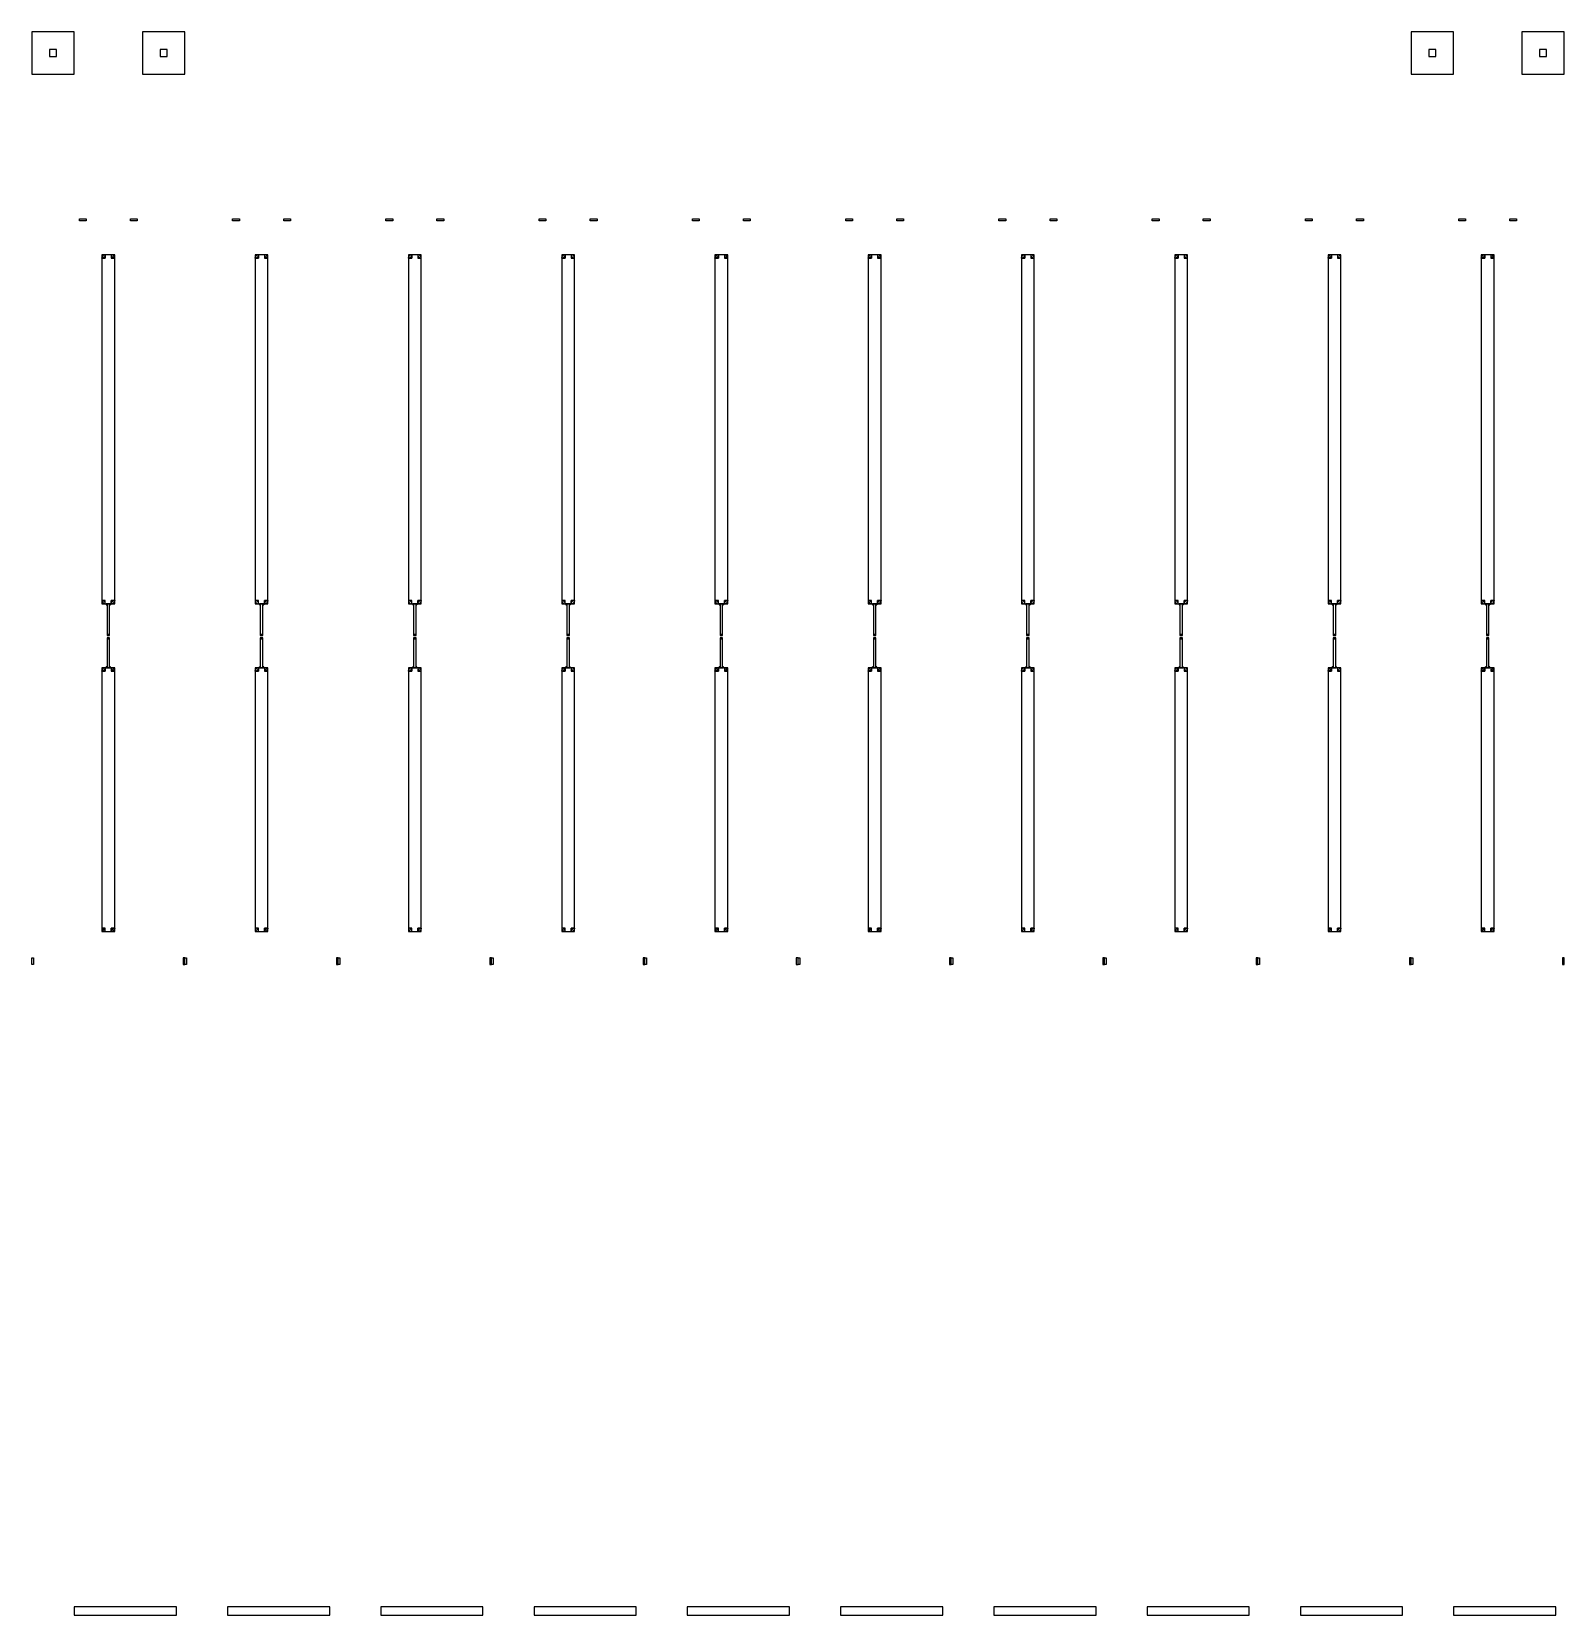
# Model space of a CAD drawing. Extents: x -50899 to 50899, y -48295 to 50898.
# Drawn here: x -27900 to -9900, y -29475 to -10875 of the extents above; entities that cross this region are included whole.
import ezdxf

# ---------------------------------------------------------------- set-up
doc = ezdxf.new("R2010")
doc.units = 0

# ---------------------------------------------------------------- blocks, each defined once
blk = doc.blocks.new('A')
for points in [[(-100, 28250), (-100, 27750), (400, 27750), (400, 28250), (-100, 28250)], [(1200, 28250), (1200, 27750), (1700, 27750), (1700, 28250), (1200, 28250)], [(110, 28040), (110, 27960), (190, 27960), (190, 28040), (110, 28040)], [(1410, 28040), (1410, 27960), (1490, 27960), (1490, 28040), (1410, 28040)], [(460, 26050), (540, 26050), (540, 26030), (460, 26030), (460, 26050)], [(1060, 26050), (1140, 26050), (1140, 26030), (1060, 26030), (1060, 26050)], [(725, 25630), (725, 21530), (875, 21530), (875, 25630), (725, 25630)], [(725, 25630), (725, 25590), (765, 25590), (765, 25630), (725, 25630)], [(725, 25590), (730, 25610), (745, 25625), (765, 25630), (765, 25610), (755, 25607), (748, 25600), (745, 25590), (725, 25590)], [(745, 25590), (748, 25600), (755, 25607), (765, 25610), (765, 25590), (765, 25590), (765, 25590), (765, 25590), (745, 25590)], [(835, 25630), (835, 25590), (875, 25590), (875, 25630), (835, 25630)], [(875, 25590), (870, 25610), (855, 25625), (835, 25630), (835, 25610), (845, 25607), (852, 25600), (855, 25590), (875, 25590)], [(855, 25590), (852, 25600), (845, 25607), (835, 25610), (835, 25590), (835, 25590), (835, 25590), (835, 25590), (855, 25590)], [(765, 21530), (765, 21570), (725, 21570), (725, 21530), (765, 21530)], [(725, 21570), (730, 21550), (745, 21535), (765, 21530), (765, 21550), (755, 21553), (748, 21560), (745, 21570), (725, 21570)], [(745, 21570), (748, 21560), (755, 21553), (765, 21550), (765, 21570), (765, 21570), (765, 21570), (765, 21570), (745, 21570)], [(775, 21530), (775, 21520), (785, 21520), (785, 21530), (775, 21530)], [(785, 21520), (784, 21525), (780, 21529), (775, 21530), (775, 21525), (777, 21524), (779, 21522), (780, 21520), (785, 21520)], [(780, 21520), (779, 21522), (777, 21524), (775, 21525), (775, 21520), (775, 21520), (775, 21520), (775, 21520), (780, 21520)], [(785, 21530), (785, 21160), (815, 21160), (815, 21530), (785, 21530)], [(815, 21530), (815, 21520), (825, 21520), (825, 21530), (815, 21530)], [(815, 21520), (816, 21525), (820, 21529), (825, 21530), (825, 21525), (822, 21524), (821, 21522), (820, 21520), (815, 21520)], [(820, 21520), (821, 21522), (822, 21524), (825, 21525), (825, 21520), (825, 21520), (825, 21520), (825, 21520), (820, 21520)], [(875, 21530), (875, 21570), (835, 21570), (835, 21530), (875, 21530)], [(875, 21570), (870, 21550), (855, 21535), (835, 21530), (835, 21550), (845, 21553), (852, 21560), (855, 21570), (875, 21570)], [(855, 21570), (852, 21560), (845, 21553), (835, 21550), (835, 21570), (835, 21570), (835, 21570), (835, 21570), (855, 21570)], [(785, 21130), (785, 20780), (815, 20780), (815, 21130), (785, 21130)], [(807, 21165), (807, 21170), (792, 21170), (792, 21165), (807, 21165)], [(792, 21125), (792, 21120), (807, 21120), (807, 21125), (792, 21125)], [(802, 21160), (802, 21165), (797, 21165), (797, 21160), (802, 21160)], [(797, 21130), (797, 21125), (802, 21125), (802, 21130), (797, 21130)], [(725, 20780), (725, 17680), (875, 17680), (875, 20780), (725, 20780)], [(725, 20780), (725, 20740), (765, 20740), (765, 20780), (725, 20780)], [(725, 20740), (730, 20760), (745, 20775), (765, 20780), (765, 20760), (755, 20757), (748, 20750), (745, 20740), (725, 20740)], [(745, 20740), (748, 20750), (755, 20757), (765, 20760), (765, 20740), (765, 20740), (765, 20740), (765, 20740), (745, 20740)], [(785, 20780), (785, 20790), (775, 20790), (775, 20780), (785, 20780)], [(785, 20790), (784, 20785), (780, 20781), (775, 20780), (775, 20785), (777, 20786), (779, 20788), (780, 20790), (785, 20790)], [(780, 20790), (779, 20788), (777, 20786), (775, 20785), (775, 20790), (775, 20790), (775, 20790), (775, 20790), (780, 20790)], [(825, 20780), (825, 20790), (815, 20790), (815, 20780), (825, 20780)], [(815, 20790), (816, 20785), (820, 20781), (825, 20780), (825, 20785), (822, 20786), (821, 20788), (820, 20790), (815, 20790)], [(820, 20790), (821, 20788), (822, 20786), (825, 20785), (825, 20790), (825, 20790), (825, 20790), (825, 20790), (820, 20790)], [(835, 20780), (835, 20740), (875, 20740), (875, 20780), (835, 20780)], [(875, 20740), (870, 20760), (855, 20775), (835, 20780), (835, 20760), (845, 20757), (852, 20750), (855, 20740), (875, 20740)], [(855, 20740), (852, 20750), (845, 20757), (835, 20760), (835, 20740), (835, 20740), (835, 20740), (835, 20740), (855, 20740)], [(765, 17680), (765, 17720), (725, 17720), (725, 17680), (765, 17680)], [(725, 17720), (730, 17700), (745, 17685), (765, 17680), (765, 17700), (755, 17703), (748, 17710), (745, 17720), (725, 17720)], [(745, 17720), (748, 17710), (755, 17703), (765, 17700), (765, 17720), (765, 17720), (765, 17720), (765, 17720), (745, 17720)], [(875, 17680), (875, 17720), (835, 17720), (835, 17680), (875, 17680)], [(875, 17720), (870, 17700), (855, 17685), (835, 17680), (835, 17700), (845, 17703), (852, 17710), (855, 17720), (875, 17720)], [(855, 17720), (852, 17710), (845, 17703), (835, 17700), (835, 17720), (835, 17720), (835, 17720), (835, 17720), (855, 17720)], [(-100, 17293), (-100, 17373), (-80, 17373), (-80, 17293), (-100, 17293)], [(1700, 17293), (1700, 17373), (1680, 17373), (1680, 17293), (1700, 17293)], [(400, 9750), (400, 9650), (1600, 9650), (1600, 9750), (400, 9750)]]:
    blk.add_lwpolyline(points)
blk = doc.blocks.new('B')
for points in [[(460, 26050), (540, 26050), (540, 26030), (460, 26030), (460, 26050)], [(1060, 26050), (1140, 26050), (1140, 26030), (1060, 26030), (1060, 26050)], [(725, 25630), (725, 21530), (875, 21530), (875, 25630), (725, 25630)], [(725, 25630), (725, 25590), (765, 25590), (765, 25630), (725, 25630)], [(725, 25590), (730, 25610), (745, 25625), (765, 25630), (765, 25610), (755, 25607), (748, 25600), (745, 25590), (725, 25590)], [(745, 25590), (748, 25600), (755, 25607), (765, 25610), (765, 25590), (765, 25590), (765, 25590), (765, 25590), (745, 25590)], [(835, 25630), (835, 25590), (875, 25590), (875, 25630), (835, 25630)], [(875, 25590), (870, 25610), (855, 25625), (835, 25630), (835, 25610), (845, 25607), (852, 25600), (855, 25590), (875, 25590)], [(855, 25590), (852, 25600), (845, 25607), (835, 25610), (835, 25590), (835, 25590), (835, 25590), (835, 25590), (855, 25590)], [(765, 21530), (765, 21570), (725, 21570), (725, 21530), (765, 21530)], [(725, 21570), (730, 21550), (745, 21535), (765, 21530), (765, 21550), (755, 21553), (748, 21560), (745, 21570), (725, 21570)], [(745, 21570), (748, 21560), (755, 21553), (765, 21550), (765, 21570), (765, 21570), (765, 21570), (765, 21570), (745, 21570)], [(775, 21530), (775, 21520), (785, 21520), (785, 21530), (775, 21530)], [(785, 21520), (784, 21525), (780, 21529), (775, 21530), (775, 21525), (777, 21524), (779, 21522), (780, 21520), (785, 21520)], [(780, 21520), (779, 21522), (777, 21524), (775, 21525), (775, 21520), (775, 21520), (775, 21520), (775, 21520), (780, 21520)], [(785, 21530), (785, 21160), (815, 21160), (815, 21530), (785, 21530)], [(815, 21530), (815, 21520), (825, 21520), (825, 21530), (815, 21530)], [(815, 21520), (816, 21525), (820, 21529), (825, 21530), (825, 21525), (822, 21524), (821, 21522), (820, 21520), (815, 21520)], [(820, 21520), (821, 21522), (822, 21524), (825, 21525), (825, 21520), (825, 21520), (825, 21520), (825, 21520), (820, 21520)], [(875, 21530), (875, 21570), (835, 21570), (835, 21530), (875, 21530)], [(875, 21570), (870, 21550), (855, 21535), (835, 21530), (835, 21550), (845, 21553), (852, 21560), (855, 21570), (875, 21570)], [(855, 21570), (852, 21560), (845, 21553), (835, 21550), (835, 21570), (835, 21570), (835, 21570), (835, 21570), (855, 21570)], [(785, 21130), (785, 20780), (815, 20780), (815, 21130), (785, 21130)], [(807, 21165), (807, 21170), (792, 21170), (792, 21165), (807, 21165)], [(792, 21125), (792, 21120), (807, 21120), (807, 21125), (792, 21125)], [(802, 21160), (802, 21165), (797, 21165), (797, 21160), (802, 21160)], [(797, 21130), (797, 21125), (802, 21125), (802, 21130), (797, 21130)], [(725, 20780), (725, 17680), (875, 17680), (875, 20780), (725, 20780)], [(725, 20780), (725, 20740), (765, 20740), (765, 20780), (725, 20780)], [(725, 20740), (730, 20760), (745, 20775), (765, 20780), (765, 20760), (755, 20757), (748, 20750), (745, 20740), (725, 20740)], [(745, 20740), (748, 20750), (755, 20757), (765, 20760), (765, 20740), (765, 20740), (765, 20740), (765, 20740), (745, 20740)], [(785, 20780), (785, 20790), (775, 20790), (775, 20780), (785, 20780)], [(785, 20790), (784, 20785), (780, 20781), (775, 20780), (775, 20785), (777, 20786), (779, 20788), (780, 20790), (785, 20790)], [(780, 20790), (779, 20788), (777, 20786), (775, 20785), (775, 20790), (775, 20790), (775, 20790), (775, 20790), (780, 20790)], [(825, 20780), (825, 20790), (815, 20790), (815, 20780), (825, 20780)], [(815, 20790), (816, 20785), (820, 20781), (825, 20780), (825, 20785), (822, 20786), (821, 20788), (820, 20790), (815, 20790)], [(820, 20790), (821, 20788), (822, 20786), (825, 20785), (825, 20790), (825, 20790), (825, 20790), (825, 20790), (820, 20790)], [(835, 20780), (835, 20740), (875, 20740), (875, 20780), (835, 20780)], [(875, 20740), (870, 20760), (855, 20775), (835, 20780), (835, 20760), (845, 20757), (852, 20750), (855, 20740), (875, 20740)], [(855, 20740), (852, 20750), (845, 20757), (835, 20760), (835, 20740), (835, 20740), (835, 20740), (835, 20740), (855, 20740)], [(765, 17680), (765, 17720), (725, 17720), (725, 17680), (765, 17680)], [(725, 17720), (730, 17700), (745, 17685), (765, 17680), (765, 17700), (755, 17703), (748, 17710), (745, 17720), (725, 17720)], [(745, 17720), (748, 17710), (755, 17703), (765, 17700), (765, 17720), (765, 17720), (765, 17720), (765, 17720), (745, 17720)], [(875, 17680), (875, 17720), (835, 17720), (835, 17680), (875, 17680)], [(875, 17720), (870, 17700), (855, 17685), (835, 17680), (835, 17700), (845, 17703), (852, 17710), (855, 17720), (875, 17720)], [(855, 17720), (852, 17710), (845, 17703), (835, 17700), (835, 17720), (835, 17720), (835, 17720), (835, 17720), (855, 17720)], [(-100, 17293), (-100, 17373), (-80, 17373), (-80, 17293), (-100, 17293)], [(1700, 17293), (1700, 17373), (1680, 17373), (1680, 17293), (1700, 17293)], [(400, 9750), (400, 9650), (1600, 9650), (1600, 9750), (400, 9750)]]:
    blk.add_lwpolyline(points)
blk = doc.blocks.new('C')
for points in [[(460, 26050), (540, 26050), (540, 26030), (460, 26030), (460, 26050)], [(1060, 26050), (1140, 26050), (1140, 26030), (1060, 26030), (1060, 26050)], [(725, 25630), (725, 21530), (875, 21530), (875, 25630), (725, 25630)], [(725, 25630), (725, 25590), (765, 25590), (765, 25630), (725, 25630)], [(725, 25590), (730, 25610), (745, 25625), (765, 25630), (765, 25610), (755, 25607), (748, 25600), (745, 25590), (725, 25590)], [(745, 25590), (748, 25600), (755, 25607), (765, 25610), (765, 25590), (765, 25590), (765, 25590), (765, 25590), (745, 25590)], [(835, 25630), (835, 25590), (875, 25590), (875, 25630), (835, 25630)], [(875, 25590), (870, 25610), (855, 25625), (835, 25630), (835, 25610), (845, 25607), (852, 25600), (855, 25590), (875, 25590)], [(855, 25590), (852, 25600), (845, 25607), (835, 25610), (835, 25590), (835, 25590), (835, 25590), (835, 25590), (855, 25590)], [(765, 21530), (765, 21570), (725, 21570), (725, 21530), (765, 21530)], [(725, 21570), (730, 21550), (745, 21535), (765, 21530), (765, 21550), (755, 21553), (748, 21560), (745, 21570), (725, 21570)], [(745, 21570), (748, 21560), (755, 21553), (765, 21550), (765, 21570), (765, 21570), (765, 21570), (765, 21570), (745, 21570)], [(775, 21530), (775, 21520), (785, 21520), (785, 21530), (775, 21530)], [(785, 21520), (784, 21525), (780, 21529), (775, 21530), (775, 21525), (777, 21524), (779, 21522), (780, 21520), (785, 21520)], [(780, 21520), (779, 21522), (777, 21524), (775, 21525), (775, 21520), (775, 21520), (775, 21520), (775, 21520), (780, 21520)], [(785, 21530), (785, 21160), (815, 21160), (815, 21530), (785, 21530)], [(815, 21530), (815, 21520), (825, 21520), (825, 21530), (815, 21530)], [(815, 21520), (816, 21525), (820, 21529), (825, 21530), (825, 21525), (822, 21524), (821, 21522), (820, 21520), (815, 21520)], [(820, 21520), (821, 21522), (822, 21524), (825, 21525), (825, 21520), (825, 21520), (825, 21520), (825, 21520), (820, 21520)], [(875, 21530), (875, 21570), (835, 21570), (835, 21530), (875, 21530)], [(875, 21570), (870, 21550), (855, 21535), (835, 21530), (835, 21550), (845, 21553), (852, 21560), (855, 21570), (875, 21570)], [(855, 21570), (852, 21560), (845, 21553), (835, 21550), (835, 21570), (835, 21570), (835, 21570), (835, 21570), (855, 21570)], [(785, 21130), (785, 20780), (815, 20780), (815, 21130), (785, 21130)], [(807, 21165), (807, 21170), (792, 21170), (792, 21165), (807, 21165)], [(792, 21125), (792, 21120), (807, 21120), (807, 21125), (792, 21125)], [(802, 21160), (802, 21165), (797, 21165), (797, 21160), (802, 21160)], [(797, 21130), (797, 21125), (802, 21125), (802, 21130), (797, 21130)], [(725, 20780), (725, 17680), (875, 17680), (875, 20780), (725, 20780)], [(725, 20780), (725, 20740), (765, 20740), (765, 20780), (725, 20780)], [(725, 20740), (730, 20760), (745, 20775), (765, 20780), (765, 20760), (755, 20757), (748, 20750), (745, 20740), (725, 20740)], [(745, 20740), (748, 20750), (755, 20757), (765, 20760), (765, 20740), (765, 20740), (765, 20740), (765, 20740), (745, 20740)], [(785, 20780), (785, 20790), (775, 20790), (775, 20780), (785, 20780)], [(785, 20790), (784, 20785), (780, 20781), (775, 20780), (775, 20785), (777, 20786), (779, 20788), (780, 20790), (785, 20790)], [(780, 20790), (779, 20788), (777, 20786), (775, 20785), (775, 20790), (775, 20790), (775, 20790), (775, 20790), (780, 20790)], [(825, 20780), (825, 20790), (815, 20790), (815, 20780), (825, 20780)], [(815, 20790), (816, 20785), (820, 20781), (825, 20780), (825, 20785), (822, 20786), (821, 20788), (820, 20790), (815, 20790)], [(820, 20790), (821, 20788), (822, 20786), (825, 20785), (825, 20790), (825, 20790), (825, 20790), (825, 20790), (820, 20790)], [(835, 20780), (835, 20740), (875, 20740), (875, 20780), (835, 20780)], [(875, 20740), (870, 20760), (855, 20775), (835, 20780), (835, 20760), (845, 20757), (852, 20750), (855, 20740), (875, 20740)], [(855, 20740), (852, 20750), (845, 20757), (835, 20760), (835, 20740), (835, 20740), (835, 20740), (835, 20740), (855, 20740)], [(765, 17680), (765, 17720), (725, 17720), (725, 17680), (765, 17680)], [(725, 17720), (730, 17700), (745, 17685), (765, 17680), (765, 17700), (755, 17703), (748, 17710), (745, 17720), (725, 17720)], [(745, 17720), (748, 17710), (755, 17703), (765, 17700), (765, 17720), (765, 17720), (765, 17720), (765, 17720), (745, 17720)], [(875, 17680), (875, 17720), (835, 17720), (835, 17680), (875, 17680)], [(875, 17720), (870, 17700), (855, 17685), (835, 17680), (835, 17700), (845, 17703), (852, 17710), (855, 17720), (875, 17720)], [(855, 17720), (852, 17710), (845, 17703), (835, 17700), (835, 17720), (835, 17720), (835, 17720), (835, 17720), (855, 17720)], [(-100, 17293), (-100, 17373), (-80, 17373), (-80, 17293), (-100, 17293)], [(1700, 17293), (1700, 17373), (1680, 17373), (1680, 17293), (1700, 17293)], [(400, 9750), (400, 9650), (1600, 9650), (1600, 9750), (400, 9750)]]:
    blk.add_lwpolyline(points)
blk = doc.blocks.new('D')
for points in [[(460, 26050), (540, 26050), (540, 26030), (460, 26030), (460, 26050)], [(1060, 26050), (1140, 26050), (1140, 26030), (1060, 26030), (1060, 26050)], [(725, 25630), (725, 21530), (875, 21530), (875, 25630), (725, 25630)], [(725, 25630), (725, 25590), (765, 25590), (765, 25630), (725, 25630)], [(725, 25590), (730, 25610), (745, 25625), (765, 25630), (765, 25610), (755, 25607), (748, 25600), (745, 25590), (725, 25590)], [(745, 25590), (748, 25600), (755, 25607), (765, 25610), (765, 25590), (765, 25590), (765, 25590), (765, 25590), (745, 25590)], [(835, 25630), (835, 25590), (875, 25590), (875, 25630), (835, 25630)], [(875, 25590), (870, 25610), (855, 25625), (835, 25630), (835, 25610), (845, 25607), (852, 25600), (855, 25590), (875, 25590)], [(855, 25590), (852, 25600), (845, 25607), (835, 25610), (835, 25590), (835, 25590), (835, 25590), (835, 25590), (855, 25590)], [(765, 21530), (765, 21570), (725, 21570), (725, 21530), (765, 21530)], [(725, 21570), (730, 21550), (745, 21535), (765, 21530), (765, 21550), (755, 21553), (748, 21560), (745, 21570), (725, 21570)], [(745, 21570), (748, 21560), (755, 21553), (765, 21550), (765, 21570), (765, 21570), (765, 21570), (765, 21570), (745, 21570)], [(775, 21530), (775, 21520), (785, 21520), (785, 21530), (775, 21530)], [(785, 21520), (784, 21525), (780, 21529), (775, 21530), (775, 21525), (777, 21524), (779, 21522), (780, 21520), (785, 21520)], [(780, 21520), (779, 21522), (777, 21524), (775, 21525), (775, 21520), (775, 21520), (775, 21520), (775, 21520), (780, 21520)], [(785, 21530), (785, 21160), (815, 21160), (815, 21530), (785, 21530)], [(815, 21530), (815, 21520), (825, 21520), (825, 21530), (815, 21530)], [(815, 21520), (816, 21525), (820, 21529), (825, 21530), (825, 21525), (822, 21524), (821, 21522), (820, 21520), (815, 21520)], [(820, 21520), (821, 21522), (822, 21524), (825, 21525), (825, 21520), (825, 21520), (825, 21520), (825, 21520), (820, 21520)], [(875, 21530), (875, 21570), (835, 21570), (835, 21530), (875, 21530)], [(875, 21570), (870, 21550), (855, 21535), (835, 21530), (835, 21550), (845, 21553), (852, 21560), (855, 21570), (875, 21570)], [(855, 21570), (852, 21560), (845, 21553), (835, 21550), (835, 21570), (835, 21570), (835, 21570), (835, 21570), (855, 21570)], [(785, 21130), (785, 20780), (815, 20780), (815, 21130), (785, 21130)], [(807, 21165), (807, 21170), (792, 21170), (792, 21165), (807, 21165)], [(792, 21125), (792, 21120), (807, 21120), (807, 21125), (792, 21125)], [(802, 21160), (802, 21165), (797, 21165), (797, 21160), (802, 21160)], [(797, 21130), (797, 21125), (802, 21125), (802, 21130), (797, 21130)], [(725, 20780), (725, 17680), (875, 17680), (875, 20780), (725, 20780)], [(725, 20780), (725, 20740), (765, 20740), (765, 20780), (725, 20780)], [(725, 20740), (730, 20760), (745, 20775), (765, 20780), (765, 20760), (755, 20757), (748, 20750), (745, 20740), (725, 20740)], [(745, 20740), (748, 20750), (755, 20757), (765, 20760), (765, 20740), (765, 20740), (765, 20740), (765, 20740), (745, 20740)], [(785, 20780), (785, 20790), (775, 20790), (775, 20780), (785, 20780)], [(785, 20790), (784, 20785), (780, 20781), (775, 20780), (775, 20785), (777, 20786), (779, 20788), (780, 20790), (785, 20790)], [(780, 20790), (779, 20788), (777, 20786), (775, 20785), (775, 20790), (775, 20790), (775, 20790), (775, 20790), (780, 20790)], [(825, 20780), (825, 20790), (815, 20790), (815, 20780), (825, 20780)], [(815, 20790), (816, 20785), (820, 20781), (825, 20780), (825, 20785), (822, 20786), (821, 20788), (820, 20790), (815, 20790)], [(820, 20790), (821, 20788), (822, 20786), (825, 20785), (825, 20790), (825, 20790), (825, 20790), (825, 20790), (820, 20790)], [(835, 20780), (835, 20740), (875, 20740), (875, 20780), (835, 20780)], [(875, 20740), (870, 20760), (855, 20775), (835, 20780), (835, 20760), (845, 20757), (852, 20750), (855, 20740), (875, 20740)], [(855, 20740), (852, 20750), (845, 20757), (835, 20760), (835, 20740), (835, 20740), (835, 20740), (835, 20740), (855, 20740)], [(765, 17680), (765, 17720), (725, 17720), (725, 17680), (765, 17680)], [(725, 17720), (730, 17700), (745, 17685), (765, 17680), (765, 17700), (755, 17703), (748, 17710), (745, 17720), (725, 17720)], [(745, 17720), (748, 17710), (755, 17703), (765, 17700), (765, 17720), (765, 17720), (765, 17720), (765, 17720), (745, 17720)], [(875, 17680), (875, 17720), (835, 17720), (835, 17680), (875, 17680)], [(875, 17720), (870, 17700), (855, 17685), (835, 17680), (835, 17700), (845, 17703), (852, 17710), (855, 17720), (875, 17720)], [(855, 17720), (852, 17710), (845, 17703), (835, 17700), (835, 17720), (835, 17720), (835, 17720), (835, 17720), (855, 17720)], [(-100, 17293), (-100, 17373), (-80, 17373), (-80, 17293), (-100, 17293)], [(1700, 17293), (1700, 17373), (1680, 17373), (1680, 17293), (1700, 17293)], [(400, 9750), (400, 9650), (1600, 9650), (1600, 9750), (400, 9750)]]:
    blk.add_lwpolyline(points)
blk = doc.blocks.new('E')
for points in [[(460, 26050), (540, 26050), (540, 26030), (460, 26030), (460, 26050)], [(1060, 26050), (1140, 26050), (1140, 26030), (1060, 26030), (1060, 26050)], [(725, 25630), (725, 21530), (875, 21530), (875, 25630), (725, 25630)], [(725, 25630), (725, 25590), (765, 25590), (765, 25630), (725, 25630)], [(725, 25590), (730, 25610), (745, 25625), (765, 25630), (765, 25610), (755, 25607), (748, 25600), (745, 25590), (725, 25590)], [(745, 25590), (748, 25600), (755, 25607), (765, 25610), (765, 25590), (765, 25590), (765, 25590), (765, 25590), (745, 25590)], [(835, 25630), (835, 25590), (875, 25590), (875, 25630), (835, 25630)], [(875, 25590), (870, 25610), (855, 25625), (835, 25630), (835, 25610), (845, 25607), (852, 25600), (855, 25590), (875, 25590)], [(855, 25590), (852, 25600), (845, 25607), (835, 25610), (835, 25590), (835, 25590), (835, 25590), (835, 25590), (855, 25590)], [(765, 21530), (765, 21570), (725, 21570), (725, 21530), (765, 21530)], [(725, 21570), (730, 21550), (745, 21535), (765, 21530), (765, 21550), (755, 21553), (748, 21560), (745, 21570), (725, 21570)], [(745, 21570), (748, 21560), (755, 21553), (765, 21550), (765, 21570), (765, 21570), (765, 21570), (765, 21570), (745, 21570)], [(775, 21530), (775, 21520), (785, 21520), (785, 21530), (775, 21530)], [(785, 21520), (784, 21525), (780, 21529), (775, 21530), (775, 21525), (777, 21524), (779, 21522), (780, 21520), (785, 21520)], [(780, 21520), (779, 21522), (777, 21524), (775, 21525), (775, 21520), (775, 21520), (775, 21520), (775, 21520), (780, 21520)], [(785, 21530), (785, 21160), (815, 21160), (815, 21530), (785, 21530)], [(815, 21530), (815, 21520), (825, 21520), (825, 21530), (815, 21530)], [(815, 21520), (816, 21525), (820, 21529), (825, 21530), (825, 21525), (822, 21524), (821, 21522), (820, 21520), (815, 21520)], [(820, 21520), (821, 21522), (822, 21524), (825, 21525), (825, 21520), (825, 21520), (825, 21520), (825, 21520), (820, 21520)], [(875, 21530), (875, 21570), (835, 21570), (835, 21530), (875, 21530)], [(875, 21570), (870, 21550), (855, 21535), (835, 21530), (835, 21550), (845, 21553), (852, 21560), (855, 21570), (875, 21570)], [(855, 21570), (852, 21560), (845, 21553), (835, 21550), (835, 21570), (835, 21570), (835, 21570), (835, 21570), (855, 21570)], [(785, 21130), (785, 20780), (815, 20780), (815, 21130), (785, 21130)], [(807, 21165), (807, 21170), (792, 21170), (792, 21165), (807, 21165)], [(792, 21125), (792, 21120), (807, 21120), (807, 21125), (792, 21125)], [(802, 21160), (802, 21165), (797, 21165), (797, 21160), (802, 21160)], [(797, 21130), (797, 21125), (802, 21125), (802, 21130), (797, 21130)], [(725, 20780), (725, 17680), (875, 17680), (875, 20780), (725, 20780)], [(725, 20780), (725, 20740), (765, 20740), (765, 20780), (725, 20780)], [(725, 20740), (730, 20760), (745, 20775), (765, 20780), (765, 20760), (755, 20757), (748, 20750), (745, 20740), (725, 20740)], [(745, 20740), (748, 20750), (755, 20757), (765, 20760), (765, 20740), (765, 20740), (765, 20740), (765, 20740), (745, 20740)], [(785, 20780), (785, 20790), (775, 20790), (775, 20780), (785, 20780)], [(785, 20790), (784, 20785), (780, 20781), (775, 20780), (775, 20785), (777, 20786), (779, 20788), (780, 20790), (785, 20790)], [(780, 20790), (779, 20788), (777, 20786), (775, 20785), (775, 20790), (775, 20790), (775, 20790), (775, 20790), (780, 20790)], [(825, 20780), (825, 20790), (815, 20790), (815, 20780), (825, 20780)], [(815, 20790), (816, 20785), (820, 20781), (825, 20780), (825, 20785), (822, 20786), (821, 20788), (820, 20790), (815, 20790)], [(820, 20790), (821, 20788), (822, 20786), (825, 20785), (825, 20790), (825, 20790), (825, 20790), (825, 20790), (820, 20790)], [(835, 20780), (835, 20740), (875, 20740), (875, 20780), (835, 20780)], [(875, 20740), (870, 20760), (855, 20775), (835, 20780), (835, 20760), (845, 20757), (852, 20750), (855, 20740), (875, 20740)], [(855, 20740), (852, 20750), (845, 20757), (835, 20760), (835, 20740), (835, 20740), (835, 20740), (835, 20740), (855, 20740)], [(765, 17680), (765, 17720), (725, 17720), (725, 17680), (765, 17680)], [(725, 17720), (730, 17700), (745, 17685), (765, 17680), (765, 17700), (755, 17703), (748, 17710), (745, 17720), (725, 17720)], [(745, 17720), (748, 17710), (755, 17703), (765, 17700), (765, 17720), (765, 17720), (765, 17720), (765, 17720), (745, 17720)], [(875, 17680), (875, 17720), (835, 17720), (835, 17680), (875, 17680)], [(875, 17720), (870, 17700), (855, 17685), (835, 17680), (835, 17700), (845, 17703), (852, 17710), (855, 17720), (875, 17720)], [(855, 17720), (852, 17710), (845, 17703), (835, 17700), (835, 17720), (835, 17720), (835, 17720), (835, 17720), (855, 17720)], [(-100, 17293), (-100, 17373), (-80, 17373), (-80, 17293), (-100, 17293)], [(1700, 17293), (1700, 17373), (1680, 17373), (1680, 17293), (1700, 17293)], [(400, 9750), (400, 9650), (1600, 9650), (1600, 9750), (400, 9750)]]:
    blk.add_lwpolyline(points)
blk = doc.blocks.new('F')
for points in [[(460, 26050), (540, 26050), (540, 26030), (460, 26030), (460, 26050)], [(1060, 26050), (1140, 26050), (1140, 26030), (1060, 26030), (1060, 26050)], [(725, 25630), (725, 21530), (875, 21530), (875, 25630), (725, 25630)], [(725, 25630), (725, 25590), (765, 25590), (765, 25630), (725, 25630)], [(725, 25590), (730, 25610), (745, 25625), (765, 25630), (765, 25610), (755, 25607), (748, 25600), (745, 25590), (725, 25590)], [(745, 25590), (748, 25600), (755, 25607), (765, 25610), (765, 25590), (765, 25590), (765, 25590), (765, 25590), (745, 25590)], [(835, 25630), (835, 25590), (875, 25590), (875, 25630), (835, 25630)], [(875, 25590), (870, 25610), (855, 25625), (835, 25630), (835, 25610), (845, 25607), (852, 25600), (855, 25590), (875, 25590)], [(855, 25590), (852, 25600), (845, 25607), (835, 25610), (835, 25590), (835, 25590), (835, 25590), (835, 25590), (855, 25590)], [(765, 21530), (765, 21570), (725, 21570), (725, 21530), (765, 21530)], [(725, 21570), (730, 21550), (745, 21535), (765, 21530), (765, 21550), (755, 21553), (748, 21560), (745, 21570), (725, 21570)], [(745, 21570), (748, 21560), (755, 21553), (765, 21550), (765, 21570), (765, 21570), (765, 21570), (765, 21570), (745, 21570)], [(775, 21530), (775, 21520), (785, 21520), (785, 21530), (775, 21530)], [(785, 21520), (784, 21525), (780, 21529), (775, 21530), (775, 21525), (777, 21524), (779, 21522), (780, 21520), (785, 21520)], [(780, 21520), (779, 21522), (777, 21524), (775, 21525), (775, 21520), (775, 21520), (775, 21520), (775, 21520), (780, 21520)], [(785, 21530), (785, 21160), (815, 21160), (815, 21530), (785, 21530)], [(815, 21530), (815, 21520), (825, 21520), (825, 21530), (815, 21530)], [(815, 21520), (816, 21525), (820, 21529), (825, 21530), (825, 21525), (822, 21524), (821, 21522), (820, 21520), (815, 21520)], [(820, 21520), (821, 21522), (822, 21524), (825, 21525), (825, 21520), (825, 21520), (825, 21520), (825, 21520), (820, 21520)], [(875, 21530), (875, 21570), (835, 21570), (835, 21530), (875, 21530)], [(875, 21570), (870, 21550), (855, 21535), (835, 21530), (835, 21550), (845, 21553), (852, 21560), (855, 21570), (875, 21570)], [(855, 21570), (852, 21560), (845, 21553), (835, 21550), (835, 21570), (835, 21570), (835, 21570), (835, 21570), (855, 21570)], [(785, 21130), (785, 20780), (815, 20780), (815, 21130), (785, 21130)], [(807, 21165), (807, 21170), (792, 21170), (792, 21165), (807, 21165)], [(792, 21125), (792, 21120), (807, 21120), (807, 21125), (792, 21125)], [(802, 21160), (802, 21165), (797, 21165), (797, 21160), (802, 21160)], [(797, 21130), (797, 21125), (802, 21125), (802, 21130), (797, 21130)], [(725, 20780), (725, 17680), (875, 17680), (875, 20780), (725, 20780)], [(725, 20780), (725, 20740), (765, 20740), (765, 20780), (725, 20780)], [(725, 20740), (730, 20760), (745, 20775), (765, 20780), (765, 20760), (755, 20757), (748, 20750), (745, 20740), (725, 20740)], [(745, 20740), (748, 20750), (755, 20757), (765, 20760), (765, 20740), (765, 20740), (765, 20740), (765, 20740), (745, 20740)], [(785, 20780), (785, 20790), (775, 20790), (775, 20780), (785, 20780)], [(785, 20790), (784, 20785), (780, 20781), (775, 20780), (775, 20785), (777, 20786), (779, 20788), (780, 20790), (785, 20790)], [(780, 20790), (779, 20788), (777, 20786), (775, 20785), (775, 20790), (775, 20790), (775, 20790), (775, 20790), (780, 20790)], [(825, 20780), (825, 20790), (815, 20790), (815, 20780), (825, 20780)], [(815, 20790), (816, 20785), (820, 20781), (825, 20780), (825, 20785), (822, 20786), (821, 20788), (820, 20790), (815, 20790)], [(820, 20790), (821, 20788), (822, 20786), (825, 20785), (825, 20790), (825, 20790), (825, 20790), (825, 20790), (820, 20790)], [(835, 20780), (835, 20740), (875, 20740), (875, 20780), (835, 20780)], [(875, 20740), (870, 20760), (855, 20775), (835, 20780), (835, 20760), (845, 20757), (852, 20750), (855, 20740), (875, 20740)], [(855, 20740), (852, 20750), (845, 20757), (835, 20760), (835, 20740), (835, 20740), (835, 20740), (835, 20740), (855, 20740)], [(765, 17680), (765, 17720), (725, 17720), (725, 17680), (765, 17680)], [(725, 17720), (730, 17700), (745, 17685), (765, 17680), (765, 17700), (755, 17703), (748, 17710), (745, 17720), (725, 17720)], [(745, 17720), (748, 17710), (755, 17703), (765, 17700), (765, 17720), (765, 17720), (765, 17720), (765, 17720), (745, 17720)], [(875, 17680), (875, 17720), (835, 17720), (835, 17680), (875, 17680)], [(875, 17720), (870, 17700), (855, 17685), (835, 17680), (835, 17700), (845, 17703), (852, 17710), (855, 17720), (875, 17720)], [(855, 17720), (852, 17710), (845, 17703), (835, 17700), (835, 17720), (835, 17720), (835, 17720), (835, 17720), (855, 17720)], [(-100, 17293), (-100, 17373), (-80, 17373), (-80, 17293), (-100, 17293)], [(1700, 17293), (1700, 17373), (1680, 17373), (1680, 17293), (1700, 17293)], [(400, 9750), (400, 9650), (1600, 9650), (1600, 9750), (400, 9750)]]:
    blk.add_lwpolyline(points)
blk = doc.blocks.new('G')
for points in [[(460, 26050), (540, 26050), (540, 26030), (460, 26030), (460, 26050)], [(1060, 26050), (1140, 26050), (1140, 26030), (1060, 26030), (1060, 26050)], [(725, 25630), (725, 21530), (875, 21530), (875, 25630), (725, 25630)], [(725, 25630), (725, 25590), (765, 25590), (765, 25630), (725, 25630)], [(725, 25590), (730, 25610), (745, 25625), (765, 25630), (765, 25610), (755, 25607), (748, 25600), (745, 25590), (725, 25590)], [(745, 25590), (748, 25600), (755, 25607), (765, 25610), (765, 25590), (765, 25590), (765, 25590), (765, 25590), (745, 25590)], [(835, 25630), (835, 25590), (875, 25590), (875, 25630), (835, 25630)], [(875, 25590), (870, 25610), (855, 25625), (835, 25630), (835, 25610), (845, 25607), (852, 25600), (855, 25590), (875, 25590)], [(855, 25590), (852, 25600), (845, 25607), (835, 25610), (835, 25590), (835, 25590), (835, 25590), (835, 25590), (855, 25590)], [(765, 21530), (765, 21570), (725, 21570), (725, 21530), (765, 21530)], [(725, 21570), (730, 21550), (745, 21535), (765, 21530), (765, 21550), (755, 21553), (748, 21560), (745, 21570), (725, 21570)], [(745, 21570), (748, 21560), (755, 21553), (765, 21550), (765, 21570), (765, 21570), (765, 21570), (765, 21570), (745, 21570)], [(775, 21530), (775, 21520), (785, 21520), (785, 21530), (775, 21530)], [(785, 21520), (784, 21525), (780, 21529), (775, 21530), (775, 21525), (777, 21524), (779, 21522), (780, 21520), (785, 21520)], [(780, 21520), (779, 21522), (777, 21524), (775, 21525), (775, 21520), (775, 21520), (775, 21520), (775, 21520), (780, 21520)], [(785, 21530), (785, 21160), (815, 21160), (815, 21530), (785, 21530)], [(815, 21530), (815, 21520), (825, 21520), (825, 21530), (815, 21530)], [(815, 21520), (816, 21525), (820, 21529), (825, 21530), (825, 21525), (822, 21524), (821, 21522), (820, 21520), (815, 21520)], [(820, 21520), (821, 21522), (822, 21524), (825, 21525), (825, 21520), (825, 21520), (825, 21520), (825, 21520), (820, 21520)], [(875, 21530), (875, 21570), (835, 21570), (835, 21530), (875, 21530)], [(875, 21570), (870, 21550), (855, 21535), (835, 21530), (835, 21550), (845, 21553), (852, 21560), (855, 21570), (875, 21570)], [(855, 21570), (852, 21560), (845, 21553), (835, 21550), (835, 21570), (835, 21570), (835, 21570), (835, 21570), (855, 21570)], [(785, 21130), (785, 20780), (815, 20780), (815, 21130), (785, 21130)], [(807, 21165), (807, 21170), (792, 21170), (792, 21165), (807, 21165)], [(792, 21125), (792, 21120), (807, 21120), (807, 21125), (792, 21125)], [(802, 21160), (802, 21165), (797, 21165), (797, 21160), (802, 21160)], [(797, 21130), (797, 21125), (802, 21125), (802, 21130), (797, 21130)], [(725, 20780), (725, 17680), (875, 17680), (875, 20780), (725, 20780)], [(725, 20780), (725, 20740), (765, 20740), (765, 20780), (725, 20780)], [(725, 20740), (730, 20760), (745, 20775), (765, 20780), (765, 20760), (755, 20757), (748, 20750), (745, 20740), (725, 20740)], [(745, 20740), (748, 20750), (755, 20757), (765, 20760), (765, 20740), (765, 20740), (765, 20740), (765, 20740), (745, 20740)], [(785, 20780), (785, 20790), (775, 20790), (775, 20780), (785, 20780)], [(785, 20790), (784, 20785), (780, 20781), (775, 20780), (775, 20785), (777, 20786), (779, 20788), (780, 20790), (785, 20790)], [(780, 20790), (779, 20788), (777, 20786), (775, 20785), (775, 20790), (775, 20790), (775, 20790), (775, 20790), (780, 20790)], [(825, 20780), (825, 20790), (815, 20790), (815, 20780), (825, 20780)], [(815, 20790), (816, 20785), (820, 20781), (825, 20780), (825, 20785), (822, 20786), (821, 20788), (820, 20790), (815, 20790)], [(820, 20790), (821, 20788), (822, 20786), (825, 20785), (825, 20790), (825, 20790), (825, 20790), (825, 20790), (820, 20790)], [(835, 20780), (835, 20740), (875, 20740), (875, 20780), (835, 20780)], [(875, 20740), (870, 20760), (855, 20775), (835, 20780), (835, 20760), (845, 20757), (852, 20750), (855, 20740), (875, 20740)], [(855, 20740), (852, 20750), (845, 20757), (835, 20760), (835, 20740), (835, 20740), (835, 20740), (835, 20740), (855, 20740)], [(765, 17680), (765, 17720), (725, 17720), (725, 17680), (765, 17680)], [(725, 17720), (730, 17700), (745, 17685), (765, 17680), (765, 17700), (755, 17703), (748, 17710), (745, 17720), (725, 17720)], [(745, 17720), (748, 17710), (755, 17703), (765, 17700), (765, 17720), (765, 17720), (765, 17720), (765, 17720), (745, 17720)], [(875, 17680), (875, 17720), (835, 17720), (835, 17680), (875, 17680)], [(875, 17720), (870, 17700), (855, 17685), (835, 17680), (835, 17700), (845, 17703), (852, 17710), (855, 17720), (875, 17720)], [(855, 17720), (852, 17710), (845, 17703), (835, 17700), (835, 17720), (835, 17720), (835, 17720), (835, 17720), (855, 17720)], [(-100, 17293), (-100, 17373), (-80, 17373), (-80, 17293), (-100, 17293)], [(1700, 17293), (1700, 17373), (1680, 17373), (1680, 17293), (1700, 17293)], [(400, 9750), (400, 9650), (1600, 9650), (1600, 9750), (400, 9750)]]:
    blk.add_lwpolyline(points)
blk = doc.blocks.new('H')
for points in [[(460, 26050), (540, 26050), (540, 26030), (460, 26030), (460, 26050)], [(1060, 26050), (1140, 26050), (1140, 26030), (1060, 26030), (1060, 26050)], [(725, 25630), (725, 21530), (875, 21530), (875, 25630), (725, 25630)], [(725, 25630), (725, 25590), (765, 25590), (765, 25630), (725, 25630)], [(725, 25590), (730, 25610), (745, 25625), (765, 25630), (765, 25610), (755, 25607), (748, 25600), (745, 25590), (725, 25590)], [(745, 25590), (748, 25600), (755, 25607), (765, 25610), (765, 25590), (765, 25590), (765, 25590), (765, 25590), (745, 25590)], [(835, 25630), (835, 25590), (875, 25590), (875, 25630), (835, 25630)], [(875, 25590), (870, 25610), (855, 25625), (835, 25630), (835, 25610), (845, 25607), (852, 25600), (855, 25590), (875, 25590)], [(855, 25590), (852, 25600), (845, 25607), (835, 25610), (835, 25590), (835, 25590), (835, 25590), (835, 25590), (855, 25590)], [(765, 21530), (765, 21570), (725, 21570), (725, 21530), (765, 21530)], [(725, 21570), (730, 21550), (745, 21535), (765, 21530), (765, 21550), (755, 21553), (748, 21560), (745, 21570), (725, 21570)], [(745, 21570), (748, 21560), (755, 21553), (765, 21550), (765, 21570), (765, 21570), (765, 21570), (765, 21570), (745, 21570)], [(775, 21530), (775, 21520), (785, 21520), (785, 21530), (775, 21530)], [(785, 21520), (784, 21525), (780, 21529), (775, 21530), (775, 21525), (777, 21524), (779, 21522), (780, 21520), (785, 21520)], [(780, 21520), (779, 21522), (777, 21524), (775, 21525), (775, 21520), (775, 21520), (775, 21520), (775, 21520), (780, 21520)], [(785, 21530), (785, 21160), (815, 21160), (815, 21530), (785, 21530)], [(815, 21530), (815, 21520), (825, 21520), (825, 21530), (815, 21530)], [(815, 21520), (816, 21525), (820, 21529), (825, 21530), (825, 21525), (822, 21524), (821, 21522), (820, 21520), (815, 21520)], [(820, 21520), (821, 21522), (822, 21524), (825, 21525), (825, 21520), (825, 21520), (825, 21520), (825, 21520), (820, 21520)], [(875, 21530), (875, 21570), (835, 21570), (835, 21530), (875, 21530)], [(875, 21570), (870, 21550), (855, 21535), (835, 21530), (835, 21550), (845, 21553), (852, 21560), (855, 21570), (875, 21570)], [(855, 21570), (852, 21560), (845, 21553), (835, 21550), (835, 21570), (835, 21570), (835, 21570), (835, 21570), (855, 21570)], [(785, 21130), (785, 20780), (815, 20780), (815, 21130), (785, 21130)], [(807, 21165), (807, 21170), (792, 21170), (792, 21165), (807, 21165)], [(792, 21125), (792, 21120), (807, 21120), (807, 21125), (792, 21125)], [(802, 21160), (802, 21165), (797, 21165), (797, 21160), (802, 21160)], [(797, 21130), (797, 21125), (802, 21125), (802, 21130), (797, 21130)], [(725, 20780), (725, 17680), (875, 17680), (875, 20780), (725, 20780)], [(725, 20780), (725, 20740), (765, 20740), (765, 20780), (725, 20780)], [(725, 20740), (730, 20760), (745, 20775), (765, 20780), (765, 20760), (755, 20757), (748, 20750), (745, 20740), (725, 20740)], [(745, 20740), (748, 20750), (755, 20757), (765, 20760), (765, 20740), (765, 20740), (765, 20740), (765, 20740), (745, 20740)], [(785, 20780), (785, 20790), (775, 20790), (775, 20780), (785, 20780)], [(785, 20790), (784, 20785), (780, 20781), (775, 20780), (775, 20785), (777, 20786), (779, 20788), (780, 20790), (785, 20790)], [(780, 20790), (779, 20788), (777, 20786), (775, 20785), (775, 20790), (775, 20790), (775, 20790), (775, 20790), (780, 20790)], [(825, 20780), (825, 20790), (815, 20790), (815, 20780), (825, 20780)], [(815, 20790), (816, 20785), (820, 20781), (825, 20780), (825, 20785), (822, 20786), (821, 20788), (820, 20790), (815, 20790)], [(820, 20790), (821, 20788), (822, 20786), (825, 20785), (825, 20790), (825, 20790), (825, 20790), (825, 20790), (820, 20790)], [(835, 20780), (835, 20740), (875, 20740), (875, 20780), (835, 20780)], [(875, 20740), (870, 20760), (855, 20775), (835, 20780), (835, 20760), (845, 20757), (852, 20750), (855, 20740), (875, 20740)], [(855, 20740), (852, 20750), (845, 20757), (835, 20760), (835, 20740), (835, 20740), (835, 20740), (835, 20740), (855, 20740)], [(765, 17680), (765, 17720), (725, 17720), (725, 17680), (765, 17680)], [(725, 17720), (730, 17700), (745, 17685), (765, 17680), (765, 17700), (755, 17703), (748, 17710), (745, 17720), (725, 17720)], [(745, 17720), (748, 17710), (755, 17703), (765, 17700), (765, 17720), (765, 17720), (765, 17720), (765, 17720), (745, 17720)], [(875, 17680), (875, 17720), (835, 17720), (835, 17680), (875, 17680)], [(875, 17720), (870, 17700), (855, 17685), (835, 17680), (835, 17700), (845, 17703), (852, 17710), (855, 17720), (875, 17720)], [(855, 17720), (852, 17710), (845, 17703), (835, 17700), (835, 17720), (835, 17720), (835, 17720), (835, 17720), (855, 17720)], [(-100, 17293), (-100, 17373), (-80, 17373), (-80, 17293), (-100, 17293)], [(1700, 17293), (1700, 17373), (1680, 17373), (1680, 17293), (1700, 17293)], [(400, 9750), (400, 9650), (1600, 9650), (1600, 9750), (400, 9750)]]:
    blk.add_lwpolyline(points)
blk = doc.blocks.new('I')
for points in [[(460, 26050), (540, 26050), (540, 26030), (460, 26030), (460, 26050)], [(1060, 26050), (1140, 26050), (1140, 26030), (1060, 26030), (1060, 26050)], [(725, 25630), (725, 21530), (875, 21530), (875, 25630), (725, 25630)], [(725, 25630), (725, 25590), (765, 25590), (765, 25630), (725, 25630)], [(725, 25590), (730, 25610), (745, 25625), (765, 25630), (765, 25610), (755, 25607), (748, 25600), (745, 25590), (725, 25590)], [(745, 25590), (748, 25600), (755, 25607), (765, 25610), (765, 25590), (765, 25590), (765, 25590), (765, 25590), (745, 25590)], [(835, 25630), (835, 25590), (875, 25590), (875, 25630), (835, 25630)], [(875, 25590), (870, 25610), (855, 25625), (835, 25630), (835, 25610), (845, 25607), (852, 25600), (855, 25590), (875, 25590)], [(855, 25590), (852, 25600), (845, 25607), (835, 25610), (835, 25590), (835, 25590), (835, 25590), (835, 25590), (855, 25590)], [(765, 21530), (765, 21570), (725, 21570), (725, 21530), (765, 21530)], [(725, 21570), (730, 21550), (745, 21535), (765, 21530), (765, 21550), (755, 21553), (748, 21560), (745, 21570), (725, 21570)], [(745, 21570), (748, 21560), (755, 21553), (765, 21550), (765, 21570), (765, 21570), (765, 21570), (765, 21570), (745, 21570)], [(775, 21530), (775, 21520), (785, 21520), (785, 21530), (775, 21530)], [(785, 21520), (784, 21525), (780, 21529), (775, 21530), (775, 21525), (777, 21524), (779, 21522), (780, 21520), (785, 21520)], [(780, 21520), (779, 21522), (777, 21524), (775, 21525), (775, 21520), (775, 21520), (775, 21520), (775, 21520), (780, 21520)], [(785, 21530), (785, 21160), (815, 21160), (815, 21530), (785, 21530)], [(815, 21530), (815, 21520), (825, 21520), (825, 21530), (815, 21530)], [(815, 21520), (816, 21525), (820, 21529), (825, 21530), (825, 21525), (822, 21524), (821, 21522), (820, 21520), (815, 21520)], [(820, 21520), (821, 21522), (822, 21524), (825, 21525), (825, 21520), (825, 21520), (825, 21520), (825, 21520), (820, 21520)], [(875, 21530), (875, 21570), (835, 21570), (835, 21530), (875, 21530)], [(875, 21570), (870, 21550), (855, 21535), (835, 21530), (835, 21550), (845, 21553), (852, 21560), (855, 21570), (875, 21570)], [(855, 21570), (852, 21560), (845, 21553), (835, 21550), (835, 21570), (835, 21570), (835, 21570), (835, 21570), (855, 21570)], [(785, 21130), (785, 20780), (815, 20780), (815, 21130), (785, 21130)], [(807, 21165), (807, 21170), (792, 21170), (792, 21165), (807, 21165)], [(792, 21125), (792, 21120), (807, 21120), (807, 21125), (792, 21125)], [(802, 21160), (802, 21165), (797, 21165), (797, 21160), (802, 21160)], [(797, 21130), (797, 21125), (802, 21125), (802, 21130), (797, 21130)], [(725, 20780), (725, 17680), (875, 17680), (875, 20780), (725, 20780)], [(725, 20780), (725, 20740), (765, 20740), (765, 20780), (725, 20780)], [(725, 20740), (730, 20760), (745, 20775), (765, 20780), (765, 20760), (755, 20757), (748, 20750), (745, 20740), (725, 20740)], [(745, 20740), (748, 20750), (755, 20757), (765, 20760), (765, 20740), (765, 20740), (765, 20740), (765, 20740), (745, 20740)], [(785, 20780), (785, 20790), (775, 20790), (775, 20780), (785, 20780)], [(785, 20790), (784, 20785), (780, 20781), (775, 20780), (775, 20785), (777, 20786), (779, 20788), (780, 20790), (785, 20790)], [(780, 20790), (779, 20788), (777, 20786), (775, 20785), (775, 20790), (775, 20790), (775, 20790), (775, 20790), (780, 20790)], [(825, 20780), (825, 20790), (815, 20790), (815, 20780), (825, 20780)], [(815, 20790), (816, 20785), (820, 20781), (825, 20780), (825, 20785), (822, 20786), (821, 20788), (820, 20790), (815, 20790)], [(820, 20790), (821, 20788), (822, 20786), (825, 20785), (825, 20790), (825, 20790), (825, 20790), (825, 20790), (820, 20790)], [(835, 20780), (835, 20740), (875, 20740), (875, 20780), (835, 20780)], [(875, 20740), (870, 20760), (855, 20775), (835, 20780), (835, 20760), (845, 20757), (852, 20750), (855, 20740), (875, 20740)], [(855, 20740), (852, 20750), (845, 20757), (835, 20760), (835, 20740), (835, 20740), (835, 20740), (835, 20740), (855, 20740)], [(765, 17680), (765, 17720), (725, 17720), (725, 17680), (765, 17680)], [(725, 17720), (730, 17700), (745, 17685), (765, 17680), (765, 17700), (755, 17703), (748, 17710), (745, 17720), (725, 17720)], [(745, 17720), (748, 17710), (755, 17703), (765, 17700), (765, 17720), (765, 17720), (765, 17720), (765, 17720), (745, 17720)], [(875, 17680), (875, 17720), (835, 17720), (835, 17680), (875, 17680)], [(875, 17720), (870, 17700), (855, 17685), (835, 17680), (835, 17700), (845, 17703), (852, 17710), (855, 17720), (875, 17720)], [(855, 17720), (852, 17710), (845, 17703), (835, 17700), (835, 17720), (835, 17720), (835, 17720), (835, 17720), (855, 17720)], [(-100, 17293), (-100, 17373), (-80, 17373), (-80, 17293), (-100, 17293)], [(1700, 17293), (1700, 17373), (1680, 17373), (1680, 17293), (1700, 17293)], [(400, 9750), (400, 9650), (1600, 9650), (1600, 9750), (400, 9750)]]:
    blk.add_lwpolyline(points)
blk = doc.blocks.new('J')
for points in [[(-100, 28250), (-100, 27750), (400, 27750), (400, 28250), (-100, 28250)], [(1200, 28250), (1200, 27750), (1700, 27750), (1700, 28250), (1200, 28250)], [(110, 28040), (110, 27960), (190, 27960), (190, 28040), (110, 28040)], [(1410, 28040), (1410, 27960), (1490, 27960), (1490, 28040), (1410, 28040)], [(460, 26050), (540, 26050), (540, 26030), (460, 26030), (460, 26050)], [(1060, 26050), (1140, 26050), (1140, 26030), (1060, 26030), (1060, 26050)], [(725, 25630), (725, 21530), (875, 21530), (875, 25630), (725, 25630)], [(725, 25630), (725, 25590), (765, 25590), (765, 25630), (725, 25630)], [(725, 25590), (730, 25610), (745, 25625), (765, 25630), (765, 25610), (755, 25607), (748, 25600), (745, 25590), (725, 25590)], [(745, 25590), (748, 25600), (755, 25607), (765, 25610), (765, 25590), (765, 25590), (765, 25590), (765, 25590), (745, 25590)], [(835, 25630), (835, 25590), (875, 25590), (875, 25630), (835, 25630)], [(875, 25590), (870, 25610), (855, 25625), (835, 25630), (835, 25610), (845, 25607), (852, 25600), (855, 25590), (875, 25590)], [(855, 25590), (852, 25600), (845, 25607), (835, 25610), (835, 25590), (835, 25590), (835, 25590), (835, 25590), (855, 25590)], [(765, 21530), (765, 21570), (725, 21570), (725, 21530), (765, 21530)], [(725, 21570), (730, 21550), (745, 21535), (765, 21530), (765, 21550), (755, 21553), (748, 21560), (745, 21570), (725, 21570)], [(745, 21570), (748, 21560), (755, 21553), (765, 21550), (765, 21570), (765, 21570), (765, 21570), (765, 21570), (745, 21570)], [(775, 21530), (775, 21520), (785, 21520), (785, 21530), (775, 21530)], [(785, 21520), (784, 21525), (780, 21529), (775, 21530), (775, 21525), (777, 21524), (779, 21522), (780, 21520), (785, 21520)], [(780, 21520), (779, 21522), (777, 21524), (775, 21525), (775, 21520), (775, 21520), (775, 21520), (775, 21520), (780, 21520)], [(785, 21530), (785, 21160), (815, 21160), (815, 21530), (785, 21530)], [(815, 21530), (815, 21520), (825, 21520), (825, 21530), (815, 21530)], [(815, 21520), (816, 21525), (820, 21529), (825, 21530), (825, 21525), (822, 21524), (821, 21522), (820, 21520), (815, 21520)], [(820, 21520), (821, 21522), (822, 21524), (825, 21525), (825, 21520), (825, 21520), (825, 21520), (825, 21520), (820, 21520)], [(875, 21530), (875, 21570), (835, 21570), (835, 21530), (875, 21530)], [(875, 21570), (870, 21550), (855, 21535), (835, 21530), (835, 21550), (845, 21553), (852, 21560), (855, 21570), (875, 21570)], [(855, 21570), (852, 21560), (845, 21553), (835, 21550), (835, 21570), (835, 21570), (835, 21570), (835, 21570), (855, 21570)], [(785, 21130), (785, 20780), (815, 20780), (815, 21130), (785, 21130)], [(807, 21165), (807, 21170), (792, 21170), (792, 21165), (807, 21165)], [(792, 21125), (792, 21120), (807, 21120), (807, 21125), (792, 21125)], [(802, 21160), (802, 21165), (797, 21165), (797, 21160), (802, 21160)], [(797, 21130), (797, 21125), (802, 21125), (802, 21130), (797, 21130)], [(725, 20780), (725, 17680), (875, 17680), (875, 20780), (725, 20780)], [(725, 20780), (725, 20740), (765, 20740), (765, 20780), (725, 20780)], [(725, 20740), (730, 20760), (745, 20775), (765, 20780), (765, 20760), (755, 20757), (748, 20750), (745, 20740), (725, 20740)], [(745, 20740), (748, 20750), (755, 20757), (765, 20760), (765, 20740), (765, 20740), (765, 20740), (765, 20740), (745, 20740)], [(785, 20780), (785, 20790), (775, 20790), (775, 20780), (785, 20780)], [(785, 20790), (784, 20785), (780, 20781), (775, 20780), (775, 20785), (777, 20786), (779, 20788), (780, 20790), (785, 20790)], [(780, 20790), (779, 20788), (777, 20786), (775, 20785), (775, 20790), (775, 20790), (775, 20790), (775, 20790), (780, 20790)], [(825, 20780), (825, 20790), (815, 20790), (815, 20780), (825, 20780)], [(815, 20790), (816, 20785), (820, 20781), (825, 20780), (825, 20785), (822, 20786), (821, 20788), (820, 20790), (815, 20790)], [(820, 20790), (821, 20788), (822, 20786), (825, 20785), (825, 20790), (825, 20790), (825, 20790), (825, 20790), (820, 20790)], [(835, 20780), (835, 20740), (875, 20740), (875, 20780), (835, 20780)], [(875, 20740), (870, 20760), (855, 20775), (835, 20780), (835, 20760), (845, 20757), (852, 20750), (855, 20740), (875, 20740)], [(855, 20740), (852, 20750), (845, 20757), (835, 20760), (835, 20740), (835, 20740), (835, 20740), (835, 20740), (855, 20740)], [(765, 17680), (765, 17720), (725, 17720), (725, 17680), (765, 17680)], [(725, 17720), (730, 17700), (745, 17685), (765, 17680), (765, 17700), (755, 17703), (748, 17710), (745, 17720), (725, 17720)], [(745, 17720), (748, 17710), (755, 17703), (765, 17700), (765, 17720), (765, 17720), (765, 17720), (765, 17720), (745, 17720)], [(875, 17680), (875, 17720), (835, 17720), (835, 17680), (875, 17680)], [(875, 17720), (870, 17700), (855, 17685), (835, 17680), (835, 17700), (845, 17703), (852, 17710), (855, 17720), (875, 17720)], [(855, 17720), (852, 17710), (845, 17703), (835, 17700), (835, 17720), (835, 17720), (835, 17720), (835, 17720), (855, 17720)], [(-100, 17293), (-100, 17373), (-80, 17373), (-80, 17293), (-100, 17293)], [(1700, 17293), (1700, 17373), (1680, 17373), (1680, 17293), (1700, 17293)], [(400, 9750), (400, 9650), (1600, 9650), (1600, 9750), (400, 9750)]]:
    blk.add_lwpolyline(points)

msp = doc.modelspace()

# ---------------------------------------------------------------- block references
for name, p in [('A', (-27800, -39125)), ('J', (-11600, -39125)), ('B', (-26000, -39125)), ('C', (-24200, -39125)), ('D', (-22400, -39125)), ('E', (-20600, -39125)), ('F', (-18800, -39125)), ('G', (-17000, -39125)), ('H', (-15200, -39125)), ('I', (-13400, -39125))]:
    msp.add_blockref(name, p)

doc.saveas('drawing.dxf')
